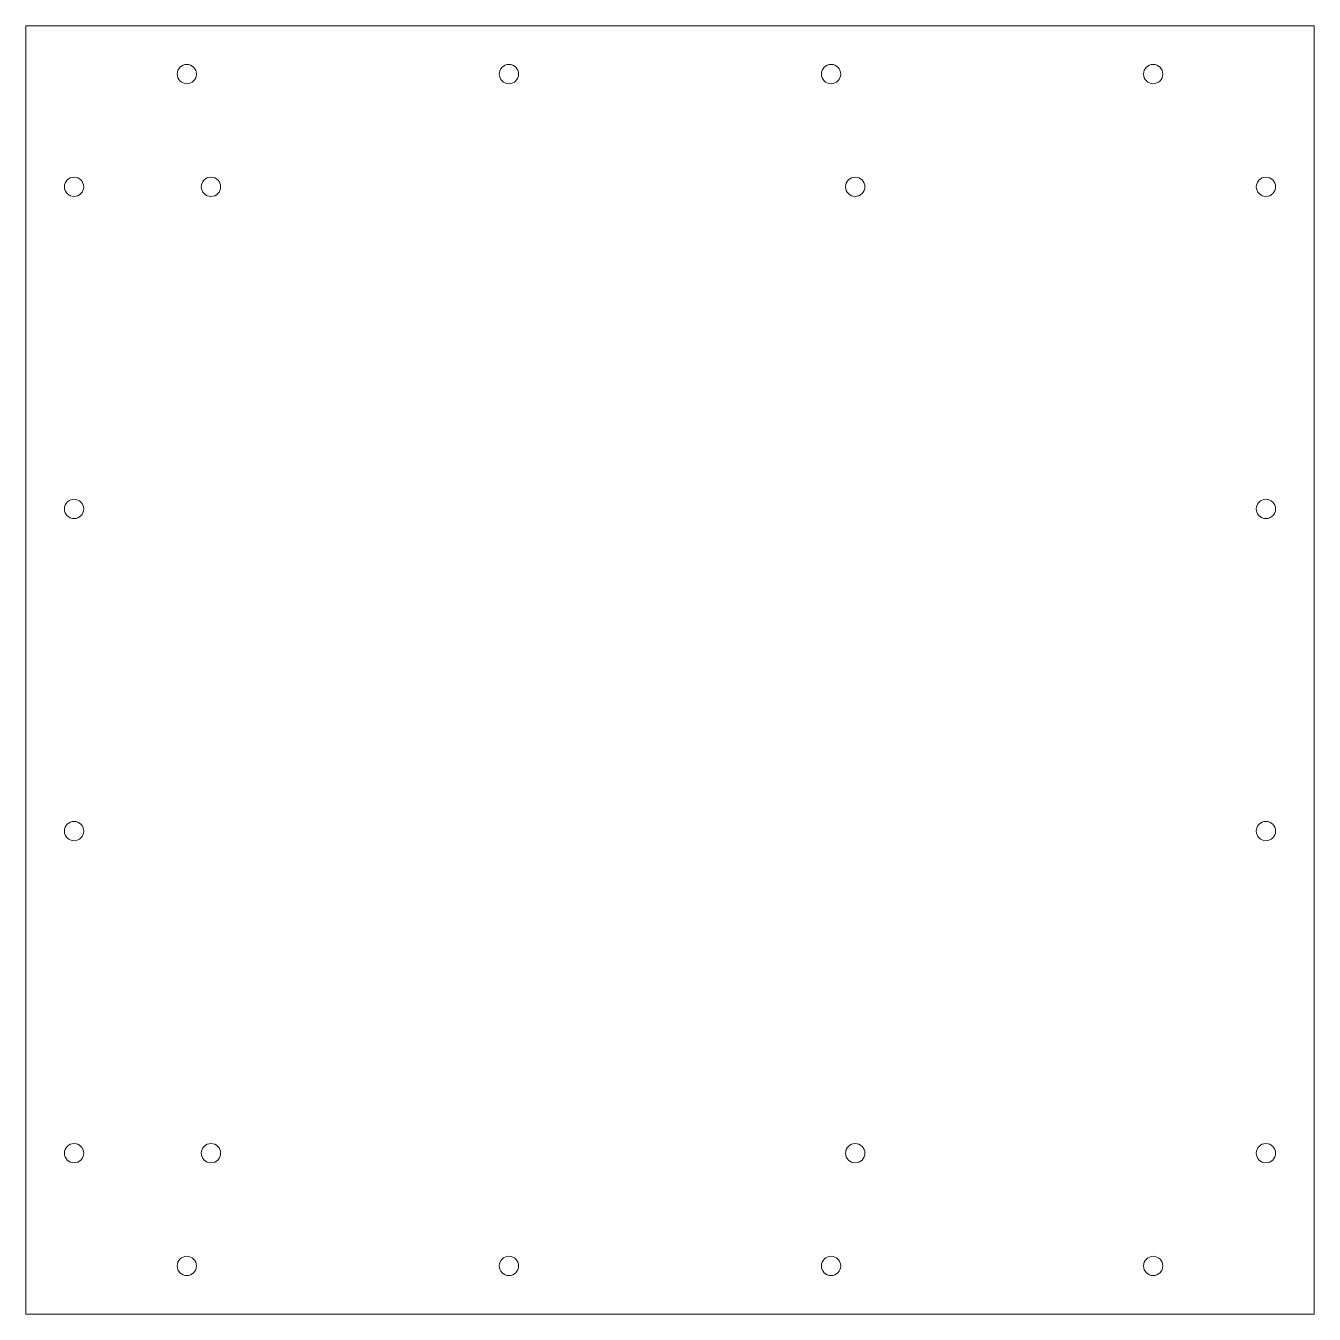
# Model space of a CAD drawing. Header units: millimetres. Extents: x 0 to 400, y 0 to 400.
import ezdxf

# ---------------------------------------------------------------- set-up
doc = ezdxf.new("R2010")
doc.units = ezdxf.units.MM
doc.header["$MEASUREMENT"] = 0
doc.layers.add('_레이어 2', color=7, linetype='Continuous', lineweight=0)

# ---------------------------------------------------------------- blocks, each defined once
blk = doc.blocks.new('Block_2')
at = {"layer": '_레이어 2', "color": 250, "lineweight": 18, "true_color": 0x231815}
for centre in [(57.59, 350.09), (257.59, 350.09), (57.59, 50.09), (257.59, 50.09)]:
    blk.add_circle(centre, 3, dxfattribs=at)
blk = doc.blocks.new('Block_1')
at = {"layer": '_레이어 2', "color": 250, "lineweight": 18, "true_color": 0x231815}
blk.add_lwpolyline([(0.09, 400.09), (400.09, 400.09), (400.09, 0.09), (0.09, 0.09)], close=True, dxfattribs=at)
for centre in [(50.09, 385.09), (150.09, 385.09), (250.09, 385.09), (350.09, 385.09), (15.09, 350.09), (385.09, 350.09), (15.09, 250.09), (385.09, 250.09), (15.09, 150.09), (385.09, 150.09), (15.09, 50.09), (385.09, 50.09), (50.09, 15.09), (150.09, 15.09), (250.09, 15.09), (350.09, 15.09)]:
    blk.add_circle(centre, 3, dxfattribs=at)
at = {"layer": '_레이어 2'}
blk.add_blockref('Block_2', (0, 0), dxfattribs=at)
blk = doc.blocks.new('Block_0')
at = {"layer": '_레이어 2'}
blk.add_blockref('Block_1', (0, 0), dxfattribs=at)

msp = doc.modelspace()

# ---------------------------------------------------------------- block references
at = {"layer": '_레이어 2'}
msp.add_blockref('Block_0', (0, 0), dxfattribs=at)

doc.saveas('drawing.dxf')
